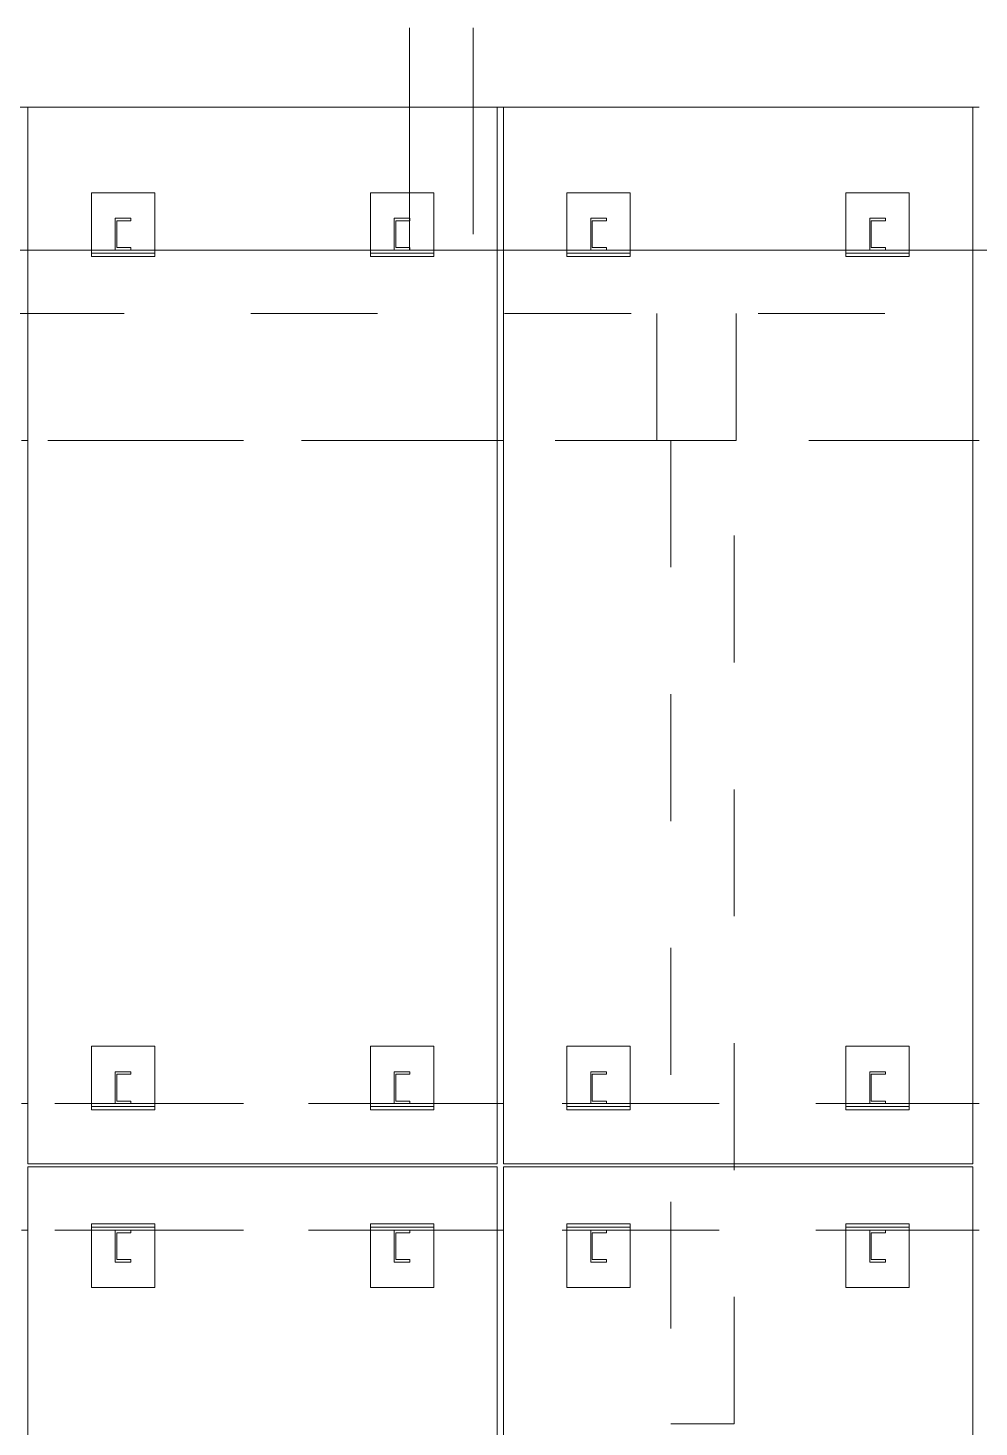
# Model space of a CAD drawing. Header units: millimetres. Extents: x 652937 to 1670132, y 1473552 to 2851037.
# Drawn here: x 663430.636 to 663433.636, y 1524466.792 to 1524471.202 of the extents above; entities that cross this region are included whole.
import ezdxf

# ---------------------------------------------------------------- set-up
doc = ezdxf.new("R2010")
doc.units = ezdxf.units.MM
doc.linetypes.add('XKITLINE00', pattern=[0])
doc.linetypes.add('XKITLINE02', pattern=[4, 2, -2])
doc.layers.add('Part', color=7, linetype='Continuous', lineweight=0)
doc.layers.add('S-GRID', color=7, linetype='Continuous', lineweight=9)

# ---------------------------------------------------------------- blocks, each defined once
blk = doc.blocks.new('*A15521043')
at = {"layer": 'S-GRID', "color": 7, "linetype": 'XKITLINE00', "lineweight": 0}
for p, q in [((658.294807, 187.120135), (666.232307, 187.120135)), ((667.819807, 187.120135), (669.407307, 187.120135)), ((670.994807, 187.120135), (678.932307, 187.120135))]:
    blk.add_line(p, q, dxfattribs=at)
blk = doc.blocks.new('*A15531044')
at = {"layer": 'Part', "color": 7, "linetype": 'XKITLINE02', "lineweight": 0}
for p, q in [((702.797131, 189.370135), (642.907177, 189.370135)), ((672.807245, 189.370135), (665.407177, 189.370135)), ((680.307245, 189.370135), (672.907177, 189.370135)), ((687.807245, 189.370135), (680.407177, 189.370135)), ((703.547155, 187.120135), (640.927132, 187.120135))]:
    blk.add_line(p, q, dxfattribs=at)
at = {"layer": 'Part', "color": 7, "linetype": 'XKITLINE00', "lineweight": 0}
for p, q in [((672.907177, 189.370135), (672.807245, 189.370135)), ((680.407177, 189.370135), (680.307245, 189.370135))]:
    blk.add_line(p, q, dxfattribs=at)
blk = doc.blocks.new('*A15541045')
at = {"layer": 'Part', "color": 7, "linetype": 'XKITLINE02', "lineweight": 0}
for p, q in [((702.297117, 187.120135), (640.92212, 187.120135)), ((640.92212, 186.120135), (702.297117, 186.120135))]:
    blk.add_line(p, q, dxfattribs=at)
blk = doc.blocks.new('*A15551046')
at = {"layer": 'Part', "color": 7, "linetype": 'XKITLINE02', "lineweight": 0}
for p, q in [((683.7222, 187.120135), (650.407246, 187.120135)), ((672.807245, 187.120135), (665.407245, 187.120135)), ((680.307245, 187.120135), (672.907245, 187.120135)), ((683.722114, 184.120135), (650.407246, 184.120135)), ((672.807245, 184.120135), (665.407245, 184.120135)), ((680.307245, 184.120135), (672.907245, 184.120135))]:
    blk.add_line(p, q, dxfattribs=at)
at = {"layer": 'Part', "color": 7, "linetype": 'XKITLINE00', "lineweight": 0}
for p, q in [((665.307245, 187.120135), (665.407245, 187.120135)), ((672.907245, 187.120135), (672.807245, 187.120135)), ((680.407245, 187.120135), (680.307245, 187.120135)), ((665.307245, 184.120135), (665.407245, 184.120135)), ((672.907245, 184.120135), (672.807245, 184.120135)), ((680.407245, 184.120135), (680.307245, 184.120135))]:
    blk.add_line(p, q, dxfattribs=at)
blk = doc.blocks.new('*A15611052')
at = {"layer": 'Part', "color": 7, "linetype": 'XKITLINE02', "lineweight": 0}
for p, q in [((687.832922, 173.670135), (650.407246, 173.670135)), ((672.807245, 173.670135), (665.407245, 173.670135)), ((680.307245, 173.670135), (672.907245, 173.670135)), ((687.832841, 171.670135), (650.407246, 171.670135)), ((672.807245, 171.670135), (665.407245, 171.670135)), ((680.307245, 171.670135), (672.907245, 171.670135))]:
    blk.add_line(p, q, dxfattribs=at)
at = {"layer": 'Part', "color": 7, "linetype": 'XKITLINE00', "lineweight": 0}
for p, q in [((665.307245, 173.670135), (665.407245, 173.670135)), ((672.907245, 173.670135), (672.807245, 173.670135)), ((680.407245, 173.670135), (680.307245, 173.670135)), ((665.307245, 171.670135), (665.407245, 171.670135)), ((672.907245, 171.670135), (672.807245, 171.670135)), ((680.407245, 171.670135), (680.307245, 171.670135))]:
    blk.add_line(p, q, dxfattribs=at)
blk = doc.blocks.new('*A15641055')
at = {"layer": 'Part', "color": 7, "linetype": 'XKITLINE02', "lineweight": 0}
for p, q in [((676.545531, 184.120135), (675.545502, 184.120135)), ((675.545531, 184.120135), (675.545531, 168.620135)), ((676.545531, 168.620135), (676.545531, 184.120135)), ((675.545502, 168.620135), (676.545531, 168.620135))]:
    blk.add_line(p, q, dxfattribs=at)
blk = doc.blocks.new('*A15691060')
at = {"layer": 'Part', "color": 7, "linetype": 'XKITLINE02', "lineweight": 0}
for p, q in [((671.807253, 174.570135), (670.807253, 174.570135)), ((670.807253, 174.570135), (670.807253, 173.570135)), ((670.807253, 173.570135), (670.807253, 174.570135)), ((671.807253, 173.570135), (671.807253, 174.570135)), ((671.807253, 173.570135), (671.807253, 174.570135)), ((670.807253, 173.570135), (671.807253, 173.570135))]:
    blk.add_line(p, q, dxfattribs=at)
blk = doc.blocks.new('*A15701061')
at = {"layer": 'Part', "color": 7, "linetype": 'XKITLINE02', "lineweight": 0}
for p, q in [((667.407253, 174.570135), (666.407253, 174.570135)), ((666.407253, 174.570135), (666.407253, 173.570135)), ((666.407253, 173.570135), (666.407253, 174.570135)), ((667.407253, 173.570135), (667.407253, 174.570135)), ((667.407253, 173.570135), (667.407253, 174.570135)), ((666.407253, 173.570135), (667.407253, 173.570135))]:
    blk.add_line(p, q, dxfattribs=at)
blk = doc.blocks.new('*A15711062')
at = {"layer": 'Part', "color": 7, "linetype": 'XKITLINE02', "lineweight": 0}
for p, q in [((671.807265, 173.670135), (670.807232, 173.670135)), ((670.807232, 173.670135), (670.807232, 173.620135)), ((670.807232, 173.620135), (671.807265, 173.620135)), ((670.807265, 173.670135), (670.807265, 173.620135)), ((671.807232, 173.670135), (671.807265, 173.670135)), ((671.807232, 173.670135), (671.807232, 173.620135)), ((671.807232, 173.620135), (671.807265, 173.620135)), ((671.807265, 173.620135), (671.807265, 173.670135))]:
    blk.add_line(p, q, dxfattribs=at)
blk = doc.blocks.new('*A15721063')
at = {"layer": 'Part', "color": 7, "linetype": 'XKITLINE02', "lineweight": 0}
for p, q in [((667.407265, 173.670135), (666.407232, 173.670135)), ((666.407232, 173.670135), (666.407232, 173.620135)), ((666.407232, 173.620135), (667.407265, 173.620135)), ((666.407265, 173.670135), (666.407265, 173.620135)), ((667.407232, 173.670135), (667.407265, 173.670135)), ((667.407232, 173.670135), (667.407232, 173.620135)), ((667.407232, 173.620135), (667.407265, 173.620135)), ((667.407265, 173.620135), (667.407265, 173.670135))]:
    blk.add_line(p, q, dxfattribs=at)
blk = doc.blocks.new('*A15731064')
at = {"layer": 'Part', "color": 7, "linetype": 'XKITLINE02', "lineweight": 0}
for p, q in [((671.432269, 174.170135), (671.182246, 174.170135)), ((671.182246, 173.670135), (671.182246, 174.170135)), ((671.182269, 173.670135), (671.182269, 174.170135)), ((671.432269, 174.132635), (671.207246, 174.132635)), ((671.207246, 174.132635), (671.207246, 173.707635)), ((671.207269, 173.707635), (671.207269, 174.132635)), ((671.432246, 174.132635), (671.432246, 174.170135)), ((671.432269, 174.132635), (671.432269, 174.170135)), ((671.432269, 173.670135), (671.182246, 173.670135)), ((671.207246, 173.707635), (671.432269, 173.707635)), ((671.432246, 173.670135), (671.432246, 173.707635)), ((671.432269, 173.670135), (671.432269, 173.707635))]:
    blk.add_line(p, q, dxfattribs=at)
blk = doc.blocks.new('*A15741065')
at = {"layer": 'Part', "color": 7, "linetype": 'XKITLINE02', "lineweight": 0}
for p, q in [((667.032269, 174.170135), (666.782246, 174.170135)), ((666.782246, 173.670135), (666.782246, 174.170135)), ((666.782269, 173.670135), (666.782269, 174.170135)), ((667.032269, 174.132635), (666.807246, 174.132635)), ((666.807246, 174.132635), (666.807246, 173.707635)), ((666.807269, 173.707635), (666.807269, 174.132635)), ((667.032246, 174.132635), (667.032246, 174.170135)), ((667.032269, 174.132635), (667.032269, 174.170135)), ((667.032269, 173.670135), (666.782246, 173.670135)), ((666.807246, 173.707635), (667.032269, 173.707635)), ((667.032246, 173.670135), (667.032246, 173.707635)), ((667.032269, 173.670135), (667.032269, 173.707635))]:
    blk.add_line(p, q, dxfattribs=at)
blk = doc.blocks.new('*A15751066')
at = {"layer": 'Part', "color": 7, "linetype": 'XKITLINE02', "lineweight": 0}
for p, q in [((667.407253, 171.770135), (666.407253, 171.770135)), ((666.407253, 171.770135), (666.407253, 170.770135)), ((666.407253, 170.770135), (666.407253, 171.770135)), ((667.407253, 170.770135), (667.407253, 171.770135)), ((667.407253, 170.770135), (667.407253, 171.770135)), ((666.407253, 170.770135), (667.407253, 170.770135))]:
    blk.add_line(p, q, dxfattribs=at)
blk = doc.blocks.new('*A15761067')
at = {"layer": 'Part', "color": 7, "linetype": 'XKITLINE02', "lineweight": 0}
for p, q in [((671.807253, 171.770135), (670.807253, 171.770135)), ((670.807253, 171.770135), (670.807253, 170.770135)), ((670.807253, 170.770135), (670.807253, 171.770135)), ((671.807253, 170.770135), (671.807253, 171.770135)), ((671.807253, 170.770135), (671.807253, 171.770135)), ((670.807253, 170.770135), (671.807253, 170.770135))]:
    blk.add_line(p, q, dxfattribs=at)
blk = doc.blocks.new('*A15771068')
at = {"layer": 'Part', "color": 7, "linetype": 'XKITLINE02', "lineweight": 0}
for p, q in [((667.407265, 171.720135), (666.407232, 171.720135)), ((666.407232, 171.720135), (666.407232, 171.670135)), ((666.407232, 171.670135), (667.407265, 171.670135)), ((666.407265, 171.720135), (666.407265, 171.670135)), ((667.407232, 171.720135), (667.407265, 171.720135)), ((667.407232, 171.720135), (667.407232, 171.670135)), ((667.407232, 171.670135), (667.407265, 171.670135)), ((667.407265, 171.670135), (667.407265, 171.720135))]:
    blk.add_line(p, q, dxfattribs=at)
blk = doc.blocks.new('*A15781069')
at = {"layer": 'Part', "color": 7, "linetype": 'XKITLINE02', "lineweight": 0}
for p, q in [((671.807265, 171.720135), (670.807232, 171.720135)), ((670.807232, 171.720135), (670.807232, 171.670135)), ((670.807232, 171.670135), (671.807265, 171.670135)), ((670.807265, 171.720135), (670.807265, 171.670135)), ((671.807232, 171.720135), (671.807265, 171.720135)), ((671.807232, 171.720135), (671.807232, 171.670135)), ((671.807232, 171.670135), (671.807265, 171.670135)), ((671.807265, 171.670135), (671.807265, 171.720135))]:
    blk.add_line(p, q, dxfattribs=at)
blk = doc.blocks.new('*A15791070')
at = {"layer": 'Part', "color": 7, "linetype": 'XKITLINE02', "lineweight": 0}
for p, q in [((667.032269, 171.670135), (666.782246, 171.670135)), ((666.782246, 171.170135), (666.782246, 171.670135)), ((666.782269, 171.170135), (666.782269, 171.670135)), ((667.032269, 171.632635), (666.807246, 171.632635)), ((666.807246, 171.632635), (666.807246, 171.207635)), ((666.807269, 171.207635), (666.807269, 171.632635)), ((667.032246, 171.632635), (667.032246, 171.670135)), ((667.032269, 171.632635), (667.032269, 171.670135)), ((667.032269, 171.170135), (666.782246, 171.170135)), ((666.807246, 171.207635), (667.032269, 171.207635)), ((667.032246, 171.170135), (667.032246, 171.207635)), ((667.032269, 171.170135), (667.032269, 171.207635))]:
    blk.add_line(p, q, dxfattribs=at)
blk = doc.blocks.new('*A15801071')
at = {"layer": 'Part', "color": 7, "linetype": 'XKITLINE02', "lineweight": 0}
for p, q in [((671.432269, 171.670135), (671.182246, 171.670135)), ((671.182246, 171.170135), (671.182246, 171.670135)), ((671.182269, 171.170135), (671.182269, 171.670135)), ((671.432269, 171.632635), (671.207246, 171.632635)), ((671.207246, 171.632635), (671.207246, 171.207635)), ((671.207269, 171.207635), (671.207269, 171.632635)), ((671.432246, 171.632635), (671.432246, 171.670135)), ((671.432269, 171.632635), (671.432269, 171.670135)), ((671.432269, 171.170135), (671.182246, 171.170135)), ((671.207246, 171.207635), (671.432269, 171.207635)), ((671.432246, 171.170135), (671.432246, 171.207635)), ((671.432269, 171.170135), (671.432269, 171.207635))]:
    blk.add_line(p, q, dxfattribs=at)
blk = doc.blocks.new('*A15811072')
at = {"layer": 'Part', "color": 7, "linetype": 'XKITLINE02', "lineweight": 0}
for p, q in [((678.932269, 171.670135), (678.682246, 171.670135)), ((678.682246, 171.170135), (678.682246, 171.670135)), ((678.682269, 171.170135), (678.682269, 171.670135)), ((678.932269, 171.632635), (678.707246, 171.632635)), ((678.707246, 171.632635), (678.707246, 171.207635)), ((678.707269, 171.207635), (678.707269, 171.632635)), ((678.932246, 171.632635), (678.932246, 171.670135)), ((678.932269, 171.632635), (678.932269, 171.670135)), ((678.932269, 171.170135), (678.682246, 171.170135)), ((678.707246, 171.207635), (678.932269, 171.207635)), ((678.932246, 171.170135), (678.932246, 171.207635)), ((678.932269, 171.170135), (678.932269, 171.207635))]:
    blk.add_line(p, q, dxfattribs=at)
blk = doc.blocks.new('*A15821073')
at = {"layer": 'Part', "color": 7, "linetype": 'XKITLINE02', "lineweight": 0}
for p, q in [((674.532269, 171.670135), (674.282246, 171.670135)), ((674.282246, 171.170135), (674.282246, 171.670135)), ((674.282269, 171.170135), (674.282269, 171.670135)), ((674.532269, 171.632635), (674.307246, 171.632635)), ((674.307246, 171.632635), (674.307246, 171.207635)), ((674.307269, 171.207635), (674.307269, 171.632635)), ((674.532246, 171.632635), (674.532246, 171.670135)), ((674.532269, 171.632635), (674.532269, 171.670135)), ((674.532269, 171.170135), (674.282246, 171.170135)), ((674.307246, 171.207635), (674.532269, 171.207635)), ((674.532246, 171.170135), (674.532246, 171.207635)), ((674.532269, 171.170135), (674.532269, 171.207635))]:
    blk.add_line(p, q, dxfattribs=at)
blk = doc.blocks.new('*A15831074')
at = {"layer": 'Part', "color": 7, "linetype": 'XKITLINE02', "lineweight": 0}
for p, q in [((679.307265, 171.720135), (678.307232, 171.720135)), ((678.307232, 171.720135), (678.307232, 171.670135)), ((678.307232, 171.670135), (679.307265, 171.670135)), ((678.307265, 171.720135), (678.307265, 171.670135)), ((679.307232, 171.720135), (679.307265, 171.720135)), ((679.307232, 171.720135), (679.307232, 171.670135)), ((679.307232, 171.670135), (679.307265, 171.670135)), ((679.307265, 171.670135), (679.307265, 171.720135))]:
    blk.add_line(p, q, dxfattribs=at)
blk = doc.blocks.new('*A15841075')
at = {"layer": 'Part', "color": 7, "linetype": 'XKITLINE02', "lineweight": 0}
for p, q in [((674.907265, 171.720135), (673.907232, 171.720135)), ((673.907232, 171.720135), (673.907232, 171.670135)), ((673.907232, 171.670135), (674.907265, 171.670135)), ((673.907265, 171.720135), (673.907265, 171.670135)), ((674.907232, 171.720135), (674.907265, 171.720135)), ((674.907232, 171.720135), (674.907232, 171.670135)), ((674.907232, 171.670135), (674.907265, 171.670135)), ((674.907265, 171.670135), (674.907265, 171.720135))]:
    blk.add_line(p, q, dxfattribs=at)
blk = doc.blocks.new('*A15851076')
at = {"layer": 'Part', "color": 7, "linetype": 'XKITLINE02', "lineweight": 0}
for p, q in [((679.307253, 171.770135), (678.307253, 171.770135)), ((678.307253, 171.770135), (678.307253, 170.770135)), ((678.307253, 170.770135), (678.307253, 171.770135)), ((679.307253, 170.770135), (679.307253, 171.770135)), ((679.307253, 170.770135), (679.307253, 171.770135)), ((678.307253, 170.770135), (679.307253, 170.770135))]:
    blk.add_line(p, q, dxfattribs=at)
blk = doc.blocks.new('*A15861077')
at = {"layer": 'Part', "color": 7, "linetype": 'XKITLINE02', "lineweight": 0}
for p, q in [((674.907253, 171.770135), (673.907253, 171.770135)), ((673.907253, 171.770135), (673.907253, 170.770135)), ((673.907253, 170.770135), (673.907253, 171.770135)), ((674.907253, 170.770135), (674.907253, 171.770135)), ((674.907253, 170.770135), (674.907253, 171.770135)), ((673.907253, 170.770135), (674.907253, 170.770135))]:
    blk.add_line(p, q, dxfattribs=at)
blk = doc.blocks.new('*A15871078')
at = {"layer": 'Part', "color": 7, "linetype": 'XKITLINE02', "lineweight": 0}
for p, q in [((679.307253, 174.570135), (678.307253, 174.570135)), ((678.307253, 174.570135), (678.307253, 173.570135)), ((678.307253, 173.570135), (678.307253, 174.570135)), ((679.307253, 173.570135), (679.307253, 174.570135)), ((679.307253, 173.570135), (679.307253, 174.570135)), ((678.307253, 173.570135), (679.307253, 173.570135))]:
    blk.add_line(p, q, dxfattribs=at)
blk = doc.blocks.new('*A15881079')
at = {"layer": 'Part', "color": 7, "linetype": 'XKITLINE02', "lineweight": 0}
for p, q in [((674.907253, 174.570135), (673.907253, 174.570135)), ((673.907253, 174.570135), (673.907253, 173.570135)), ((673.907253, 173.570135), (673.907253, 174.570135)), ((674.907253, 173.570135), (674.907253, 174.570135)), ((674.907253, 173.570135), (674.907253, 174.570135)), ((673.907253, 173.570135), (674.907253, 173.570135))]:
    blk.add_line(p, q, dxfattribs=at)
blk = doc.blocks.new('*A15891080')
at = {"layer": 'Part', "color": 7, "linetype": 'XKITLINE02', "lineweight": 0}
for p, q in [((679.307265, 173.670135), (678.307232, 173.670135)), ((678.307232, 173.670135), (678.307232, 173.620135)), ((678.307232, 173.620135), (679.307265, 173.620135)), ((678.307265, 173.670135), (678.307265, 173.620135)), ((679.307232, 173.670135), (679.307265, 173.670135)), ((679.307232, 173.670135), (679.307232, 173.620135)), ((679.307232, 173.620135), (679.307265, 173.620135)), ((679.307265, 173.620135), (679.307265, 173.670135))]:
    blk.add_line(p, q, dxfattribs=at)
blk = doc.blocks.new('*A15901081')
at = {"layer": 'Part', "color": 7, "linetype": 'XKITLINE02', "lineweight": 0}
for p, q in [((674.907265, 173.670135), (673.907232, 173.670135)), ((673.907232, 173.670135), (673.907232, 173.620135)), ((673.907232, 173.620135), (674.907265, 173.620135)), ((673.907265, 173.670135), (673.907265, 173.620135)), ((674.907232, 173.670135), (674.907265, 173.670135)), ((674.907232, 173.670135), (674.907232, 173.620135)), ((674.907232, 173.620135), (674.907265, 173.620135)), ((674.907265, 173.620135), (674.907265, 173.670135))]:
    blk.add_line(p, q, dxfattribs=at)
blk = doc.blocks.new('*A15911082')
at = {"layer": 'Part', "color": 7, "linetype": 'XKITLINE02', "lineweight": 0}
for p, q in [((678.932269, 174.170135), (678.682246, 174.170135)), ((678.682246, 173.670135), (678.682246, 174.170135)), ((678.682269, 173.670135), (678.682269, 174.170135)), ((678.932269, 174.132635), (678.707246, 174.132635)), ((678.707246, 174.132635), (678.707246, 173.707635)), ((678.707269, 173.707635), (678.707269, 174.132635)), ((678.932246, 174.132635), (678.932246, 174.170135)), ((678.932269, 174.132635), (678.932269, 174.170135)), ((678.932269, 173.670135), (678.682246, 173.670135)), ((678.707246, 173.707635), (678.932269, 173.707635)), ((678.932246, 173.670135), (678.932246, 173.707635)), ((678.932269, 173.670135), (678.932269, 173.707635))]:
    blk.add_line(p, q, dxfattribs=at)
blk = doc.blocks.new('*A15921083')
at = {"layer": 'Part', "color": 7, "linetype": 'XKITLINE02', "lineweight": 0}
for p, q in [((674.532269, 174.170135), (674.282246, 174.170135)), ((674.282246, 173.670135), (674.282246, 174.170135)), ((674.282269, 173.670135), (674.282269, 174.170135)), ((674.532269, 174.132635), (674.307246, 174.132635)), ((674.307246, 174.132635), (674.307246, 173.707635)), ((674.307269, 173.707635), (674.307269, 174.132635)), ((674.532246, 174.132635), (674.532246, 174.170135)), ((674.532269, 174.132635), (674.532269, 174.170135)), ((674.532269, 173.670135), (674.282246, 173.670135)), ((674.307246, 173.707635), (674.532269, 173.707635)), ((674.532246, 173.670135), (674.532246, 173.707635)), ((674.532269, 173.670135), (674.532269, 173.707635))]:
    blk.add_line(p, q, dxfattribs=at)
blk = doc.blocks.new('*A17801270')
at = {"layer": 'Part', "color": 7, "linetype": 'XKITLINE00', "lineweight": 0}
for p, q in [((672.907245, 189.370135), (672.907221, 189.370135)), ((672.907245, 172.720135), (672.907245, 189.370135)), ((680.307245, 189.370135), (672.907245, 189.370135)), ((680.307245, 172.720135), (680.307245, 189.370135)), ((680.307245, 172.720135), (672.907221, 172.720135)), ((672.907245, 172.670135), (672.907221, 172.670135)), ((672.907245, 157.770135), (672.907245, 172.670135)), ((680.307245, 172.670135), (672.907245, 172.670135)), ((680.307221, 172.720135), (680.307245, 172.720135)), ((680.307245, 157.770135), (680.307245, 172.670135))]:
    blk.add_line(p, q, dxfattribs=at)
at = {"layer": 'Part', "color": 7, "linetype": 'XKITLINE02', "lineweight": 0}
for p, q in [((672.907221, 172.720135), (672.907221, 189.370135)), ((672.907245, 189.370135), (672.907221, 189.370135)), ((680.307221, 172.720135), (680.307221, 189.370135)), ((672.907221, 157.770135), (672.907221, 172.670135)), ((672.907245, 172.670135), (672.907221, 172.670135)), ((680.307221, 157.770135), (680.307221, 172.670135))]:
    blk.add_line(p, q, dxfattribs=at)
blk = doc.blocks.new('*A17811271')
at = {"layer": 'Part', "color": 7, "linetype": 'XKITLINE00', "lineweight": 0}
for p, q in [((665.407245, 189.370135), (665.407221, 189.370135)), ((665.407245, 172.720135), (665.407245, 189.370135)), ((672.807245, 189.370135), (665.407245, 189.370135)), ((672.807245, 172.720135), (672.807245, 189.370135)), ((672.807245, 172.720135), (665.407221, 172.720135)), ((665.407245, 172.670135), (665.407221, 172.670135)), ((665.407245, 157.770135), (665.407245, 172.670135)), ((672.807245, 172.670135), (665.407245, 172.670135)), ((672.807221, 172.720135), (672.807245, 172.720135)), ((672.807245, 157.770135), (672.807245, 172.670135))]:
    blk.add_line(p, q, dxfattribs=at)
at = {"layer": 'Part', "color": 7, "linetype": 'XKITLINE02', "lineweight": 0}
for p, q in [((665.407221, 172.720135), (665.407221, 189.370135)), ((665.407245, 189.370135), (665.407221, 189.370135)), ((672.807221, 172.720135), (672.807221, 189.370135)), ((665.407221, 157.770135), (665.407221, 172.670135)), ((665.407245, 172.670135), (665.407221, 172.670135)), ((672.807221, 157.770135), (672.807221, 172.670135))]:
    blk.add_line(p, q, dxfattribs=at)
blk = doc.blocks.new('*A19391429')
at = {"layer": 'Part', "color": 7, "linetype": 'XKITLINE02', "lineweight": 0}
for p, q in [((676.577079, 187.120135), (675.327049, 187.120135)), ((675.327079, 184.120135), (675.327079, 187.120135)), ((676.577079, 184.120135), (676.577079, 187.120135)), ((675.327049, 184.120135), (676.577079, 184.120135))]:
    blk.add_line(p, q, dxfattribs=at)
blk = doc.blocks.new('*A19401430')
at = {"layer": 'Part', "color": 7, "linetype": 'XKITLINE02', "lineweight": 0}
for p, q in [((671.427115, 187.120192), (671.427115, 190.620335)), ((672.427115, 190.620335), (672.427115, 187.120192)), ((671.427148, 189.370135), (671.427148, 187.120192)), ((672.427148, 189.370135), (672.427148, 187.120192)), ((672.427148, 187.120192), (671.427115, 187.120192)), ((672.427115, 187.120192), (672.427148, 187.120192))]:
    blk.add_line(p, q, dxfattribs=at)
at = {"layer": 'Part', "color": 7, "linetype": 'XKITLINE00', "lineweight": 0}
for p, q in [((671.427148, 190.620335), (671.427148, 189.370135)), ((672.427148, 190.620335), (672.427148, 189.370135))]:
    blk.add_line(p, q, dxfattribs=at)
blk = doc.blocks.new('*A19441434')
at = {"layer": 'Part', "color": 7, "linetype": 'XKITLINE02', "lineweight": 0}
for p, q in [((674.907265, 187.120135), (673.907232, 187.120135)), ((673.907232, 187.120135), (673.907232, 187.070135)), ((673.907232, 187.070135), (674.907265, 187.070135)), ((673.907265, 187.120135), (673.907265, 187.070135)), ((674.907232, 187.120135), (674.907265, 187.120135)), ((674.907232, 187.120135), (674.907232, 187.070135)), ((674.907232, 187.070135), (674.907265, 187.070135)), ((674.907265, 187.070135), (674.907265, 187.120135))]:
    blk.add_line(p, q, dxfattribs=at)
blk = doc.blocks.new('*A19451435')
at = {"layer": 'Part', "color": 7, "linetype": 'XKITLINE02', "lineweight": 0}
for p, q in [((679.307265, 187.120135), (678.307232, 187.120135)), ((678.307232, 187.120135), (678.307232, 187.070135)), ((678.307232, 187.070135), (679.307265, 187.070135)), ((678.307265, 187.120135), (678.307265, 187.070135)), ((679.307232, 187.120135), (679.307265, 187.120135)), ((679.307232, 187.120135), (679.307232, 187.070135)), ((679.307232, 187.070135), (679.307265, 187.070135)), ((679.307265, 187.070135), (679.307265, 187.120135))]:
    blk.add_line(p, q, dxfattribs=at)
blk = doc.blocks.new('*A19461436')
at = {"layer": 'Part', "color": 7, "linetype": 'XKITLINE02', "lineweight": 0}
for p, q in [((674.907253, 188.020135), (673.907253, 188.020135)), ((673.907253, 188.020135), (673.907253, 187.020135)), ((673.907253, 187.020135), (673.907253, 188.020135)), ((674.907253, 187.020135), (674.907253, 188.020135)), ((674.907253, 187.020135), (674.907253, 188.020135)), ((673.907253, 187.020135), (674.907253, 187.020135))]:
    blk.add_line(p, q, dxfattribs=at)
blk = doc.blocks.new('*A19471437')
at = {"layer": 'Part', "color": 7, "linetype": 'XKITLINE02', "lineweight": 0}
for p, q in [((679.307253, 188.020135), (678.307253, 188.020135)), ((678.307253, 188.020135), (678.307253, 187.020135)), ((678.307253, 187.020135), (678.307253, 188.020135)), ((679.307253, 187.020135), (679.307253, 188.020135)), ((679.307253, 187.020135), (679.307253, 188.020135)), ((678.307253, 187.020135), (679.307253, 187.020135))]:
    blk.add_line(p, q, dxfattribs=at)
blk = doc.blocks.new('*A19481438')
at = {"layer": 'Part', "color": 7, "linetype": 'XKITLINE02', "lineweight": 0}
for p, q in [((674.532268, 187.620135), (674.282245, 187.620135)), ((674.282245, 187.120135), (674.282245, 187.620135)), ((674.282268, 187.120135), (674.282268, 187.620135)), ((674.532268, 187.582635), (674.307245, 187.582635)), ((674.307245, 187.582635), (674.307245, 187.157635)), ((674.307268, 187.157635), (674.307268, 187.582635)), ((674.532245, 187.582635), (674.532245, 187.620135)), ((674.532268, 187.582635), (674.532268, 187.620135)), ((674.532268, 187.120135), (674.282245, 187.120135)), ((674.307245, 187.157635), (674.532268, 187.157635)), ((674.532245, 187.120135), (674.532245, 187.157635)), ((674.532268, 187.120135), (674.532268, 187.157635))]:
    blk.add_line(p, q, dxfattribs=at)
blk = doc.blocks.new('*A19491439')
at = {"layer": 'Part', "color": 7, "linetype": 'XKITLINE02', "lineweight": 0}
for p, q in [((678.932268, 187.620135), (678.682245, 187.620135)), ((678.682245, 187.120135), (678.682245, 187.620135)), ((678.682268, 187.120135), (678.682268, 187.620135)), ((678.932268, 187.582635), (678.707245, 187.582635)), ((678.707245, 187.582635), (678.707245, 187.157635)), ((678.707268, 187.157635), (678.707268, 187.582635)), ((678.932245, 187.582635), (678.932245, 187.620135)), ((678.932268, 187.582635), (678.932268, 187.620135)), ((678.932268, 187.120135), (678.682245, 187.120135)), ((678.707245, 187.157635), (678.932268, 187.157635)), ((678.932245, 187.120135), (678.932245, 187.157635)), ((678.932268, 187.120135), (678.932268, 187.157635))]:
    blk.add_line(p, q, dxfattribs=at)
blk = doc.blocks.new('*A19501440')
at = {"layer": 'Part', "color": 7, "linetype": 'XKITLINE02', "lineweight": 0}
for p, q in [((667.407265, 187.120135), (666.407232, 187.120135)), ((666.407232, 187.120135), (666.407232, 187.070135)), ((666.407232, 187.070135), (667.407265, 187.070135)), ((666.407265, 187.120135), (666.407265, 187.070135)), ((667.407232, 187.120135), (667.407265, 187.120135)), ((667.407232, 187.120135), (667.407232, 187.070135)), ((667.407232, 187.070135), (667.407265, 187.070135)), ((667.407265, 187.070135), (667.407265, 187.120135))]:
    blk.add_line(p, q, dxfattribs=at)
blk = doc.blocks.new('*A19511441')
at = {"layer": 'Part', "color": 7, "linetype": 'XKITLINE02', "lineweight": 0}
for p, q in [((671.807265, 187.120135), (670.807232, 187.120135)), ((670.807232, 187.120135), (670.807232, 187.070135)), ((670.807232, 187.070135), (671.807265, 187.070135)), ((670.807265, 187.120135), (670.807265, 187.070135)), ((671.807232, 187.120135), (671.807265, 187.120135)), ((671.807232, 187.120135), (671.807232, 187.070135)), ((671.807232, 187.070135), (671.807265, 187.070135)), ((671.807265, 187.070135), (671.807265, 187.120135))]:
    blk.add_line(p, q, dxfattribs=at)
blk = doc.blocks.new('*A19521442')
at = {"layer": 'Part', "color": 7, "linetype": 'XKITLINE02', "lineweight": 0}
for p, q in [((667.407253, 188.020135), (666.407253, 188.020135)), ((666.407253, 188.020135), (666.407253, 187.020135)), ((666.407253, 187.020135), (666.407253, 188.020135)), ((667.407253, 187.020135), (667.407253, 188.020135)), ((667.407253, 187.020135), (667.407253, 188.020135)), ((666.407253, 187.020135), (667.407253, 187.020135))]:
    blk.add_line(p, q, dxfattribs=at)
blk = doc.blocks.new('*A19531443')
at = {"layer": 'Part', "color": 7, "linetype": 'XKITLINE02', "lineweight": 0}
for p, q in [((671.807253, 188.020135), (670.807253, 188.020135)), ((670.807253, 188.020135), (670.807253, 187.020135)), ((670.807253, 187.020135), (670.807253, 188.020135)), ((671.807253, 187.020135), (671.807253, 188.020135)), ((671.807253, 187.020135), (671.807253, 188.020135)), ((670.807253, 187.020135), (671.807253, 187.020135))]:
    blk.add_line(p, q, dxfattribs=at)
blk = doc.blocks.new('*A19541444')
at = {"layer": 'Part', "color": 7, "linetype": 'XKITLINE02', "lineweight": 0}
for p, q in [((667.032268, 187.620135), (666.782245, 187.620135)), ((666.782245, 187.120135), (666.782245, 187.620135)), ((666.782268, 187.120135), (666.782268, 187.620135)), ((667.032268, 187.582635), (666.807245, 187.582635)), ((666.807245, 187.582635), (666.807245, 187.157635)), ((666.807268, 187.157635), (666.807268, 187.582635)), ((667.032245, 187.582635), (667.032245, 187.620135)), ((667.032268, 187.582635), (667.032268, 187.620135)), ((667.032268, 187.120135), (666.782245, 187.120135)), ((666.807245, 187.157635), (667.032268, 187.157635)), ((667.032245, 187.120135), (667.032245, 187.157635)), ((667.032268, 187.120135), (667.032268, 187.157635))]:
    blk.add_line(p, q, dxfattribs=at)
blk = doc.blocks.new('*A19551445')
at = {"layer": 'Part', "color": 7, "linetype": 'XKITLINE02', "lineweight": 0}
for p, q in [((671.432268, 187.620135), (671.182245, 187.620135)), ((671.182245, 187.120135), (671.182245, 187.620135)), ((671.182268, 187.120135), (671.182268, 187.620135)), ((671.432268, 187.582635), (671.207245, 187.582635)), ((671.207245, 187.582635), (671.207245, 187.157635)), ((671.207268, 187.157635), (671.207268, 187.582635)), ((671.432245, 187.582635), (671.432245, 187.620135)), ((671.432268, 187.582635), (671.432268, 187.620135)), ((671.432268, 187.120135), (671.182245, 187.120135)), ((671.207245, 187.157635), (671.432268, 187.157635)), ((671.432245, 187.120135), (671.432245, 187.157635)), ((671.432268, 187.120135), (671.432268, 187.157635))]:
    blk.add_line(p, q, dxfattribs=at)
blk = doc.blocks.new('s13')
at = {"color": 7, "lineweight": 0, "xscale": 200, "yscale": 200, "zscale": 200}
for name in ['*A19401430', '*A15531044', '*A17811271', '*A17801270', '*A15521043', '*A19521442', '*A19531443', '*A19461436', '*A19471437', '*A19541444', '*A19551445', '*A19481438', '*A19491439', '*A15541045', '*A15551046', '*A19501440', '*A19511441', '*A19441434', '*A19391429', '*A19451435', '*A15641055', '*A15701061', '*A15691060', '*A15881079', '*A15871078', '*A15741065', '*A15731064', '*A15921083', '*A15911082', '*A15611052', '*A15721063', '*A15711062', '*A15901081', '*A15891080', '*A15751066', '*A15771068', '*A15761067', '*A15781069', '*A15861077', '*A15841075', '*A15851076', '*A15831074', '*A15791070', '*A15801071', '*A15821073', '*A15811072']:
    blk.add_blockref(name, (-125633.2, 57033.4), dxfattribs=at)

msp = doc.modelspace()

# ---------------------------------------------------------------- block references
at = {"color": 7, "xscale": 0.001, "yscale": 0.001, "zscale": 0.001}
msp.add_blockref('s13', (663423.1875, 1524376.0443), dxfattribs=at)

doc.saveas('drawing.dxf')
